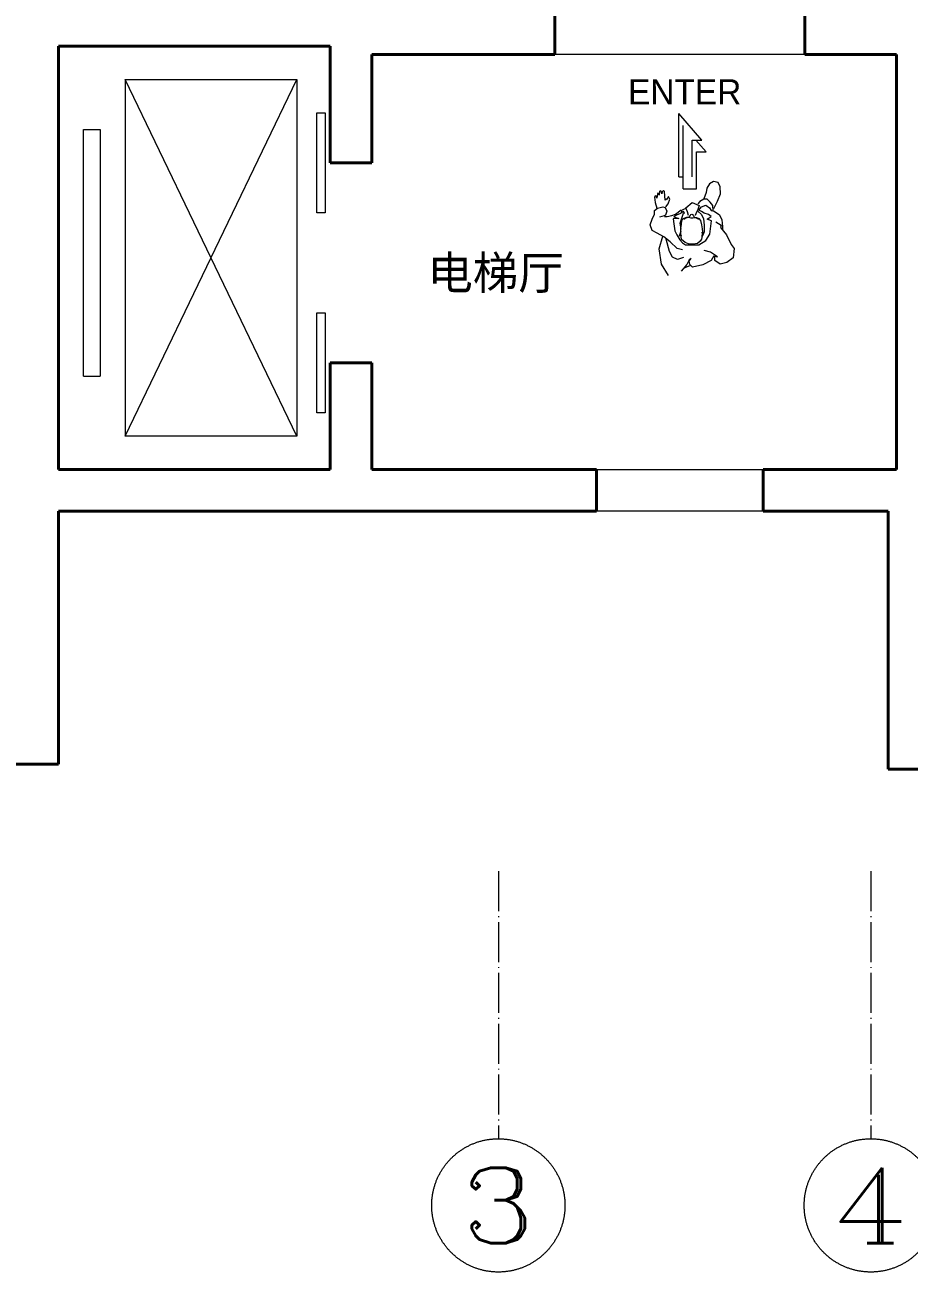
# Model space of a CAD drawing. Header units: millimetres. Extents: x -64529 to 3079702, y -28926 to 77119.
# Drawn here: x -27920 to -22613, y 32510 to 39994 of the extents above; entities that cross this region are included whole.
import ezdxf
from ezdxf.enums import TextEntityAlignment as Align

# ---------------------------------------------------------------- set-up
doc = ezdxf.new("R2010")
doc.units = ezdxf.units.MM
doc.header["$LTSCALE"] = 10
doc.linetypes.add('ACAD_ISO04W100', pattern=[30.5, 24, -3, 0.5, -3])
doc.layers.get('0').update_dxf_attribs({"color": 255})
for name, color, linetype, lineweight in [('1浅浅', 251, 'Continuous', 20), ('A__轴线', 3, 'ACAD_ISO04W100', 0), ('入户小人', 251, 'Continuous', 5)]:
    doc.layers.add(name, color=color, linetype=linetype, lineweight=lineweight)
doc.styles.add('_TCH_AXIS', font='COMPLEX', dxfattribs={"bigfont": 'GBCBIG'})
doc.styles.add('COMPLEX', font='COMPLEX')
doc.styles.get("Standard").update_dxf_attribs({"font": ''})
doc.styles.add('宋体', font='', dxfattribs={"height": 2.5})
doc.styles.get('Standard').set_extended_font_data('SimSun')
doc.styles.get('宋体').set_extended_font_data('SimSun')

# ---------------------------------------------------------------- blocks, each defined once
blk = doc.blocks.new('_AXISO')
blk.add_circle((0, 0), 0.5)
at = {"style": 'COMPLEX', "width": 1.041667}
blk.add_attdef('A', text='', height=0.56, rotation=360, dxfattribs=at).set_placement((0.74875, -0.28), (1.24875, -0.28), align=Align.FIT)
blk = doc.blocks.new('20180421.144813')
at = {"layer": 'A__轴线'}
for p, q in [((13374.5, 2405.4), (13374.5, 800)), ((15610.5, 2405.4), (15610.5, 800))]:
    blk.add_line(p, q, dxfattribs=at)
ref = blk.add_blockref('_AXISO', (13374.5, 400), dxfattribs=dict(at, xscale=800, yscale=800, zscale=800, rotation=179.9999965934954))
ref.add_attrib('A', '3', dxfattribs={"color": 7, "height": 452.5, "rotation": 360, "style": '_TCH_AXIS', "width": 1.5}).set_placement((13148.3, 173.7), (13600.8, 173.7), align=Align.FIT)
ref = blk.add_blockref('_AXISO', (15610.5, 400), dxfattribs=dict(at, xscale=800, yscale=800, zscale=800, rotation=179.9999965934954))
ref.add_attrib('A', '4', dxfattribs={"color": 7, "height": 452.5, "rotation": 360, "style": '_TCH_AXIS', "width": 1.3125}).set_placement((15384.3, 173.7), (15836.8, 173.7), align=Align.FIT)
blk = doc.blocks.new('20180409.201236')
at = {"layer": '入户小人'}
for p, q in [((1727.5, 811.6), (1590.3, 971)), ((1590.3, 590.4), (1590.3, 971)), ((1727.5, 811.6), (1590.3, 971)), ((1590.3, 590.4), (1590.3, 971)), ((1616.9, 519.5), (1616.9, 900.2)), ((1616.9, 519.5), (1616.9, 900.2)), ((1670, 811.6), (1727.5, 811.6)), ((1670, 590.4), (1670, 811.6)), ((1670, 811.6), (1727.5, 811.6)), ((1670, 590.4), (1670, 811.6)), ((1754, 740.8), (1693.1, 811.6)), ((1754, 740.8), (1693.1, 811.6)), ((1696.5, 740.8), (1754, 740.8)), ((1696.5, 519.5), (1696.5, 740.8)), ((1696.5, 740.8), (1754, 740.8)), ((1696.5, 519.5), (1696.5, 740.8)), ((1590.3, 590.4), (1616.9, 590.4)), ((1590.3, 590.4), (1616.9, 590.4)), ((1758.4, 523.9), (1755.3, 497.9)), ((1758.4, 523.9), (1755.3, 497.9)), ((1773.7, 550), (1758.4, 523.9)), ((1773.7, 550), (1758.4, 523.9)), ((1798.1, 563.8), (1773.7, 550)), ((1798.1, 563.8), (1773.7, 550)), ((1825.7, 557.6), (1798.1, 563.8)), ((1825.7, 557.6), (1798.1, 563.8)), ((1837.9, 531.6), (1825.7, 557.6)), ((1837.9, 531.6), (1825.7, 557.6)), ((1839.5, 490.2), (1837.9, 531.6)), ((1839.5, 490.2), (1837.9, 531.6)), ((1447.6, 476.4), (1444.6, 470.3)), ((1447.6, 476.4), (1444.6, 470.3)), ((1444.6, 470.3), (1449.2, 436.6)), ((1444.6, 470.3), (1449.2, 436.6)), ((1453.8, 474.9), (1447.6, 476.4)), ((1453.8, 474.9), (1447.6, 476.4)), ((1458.3, 464.2), (1453.8, 474.9)), ((1458.3, 464.2), (1453.8, 474.9)), ((1462.9, 490.2), (1458.3, 464.2)), ((1462.9, 490.2), (1458.3, 464.2)), ((1464.5, 493.3), (1462.9, 490.2)), ((1464.5, 493.3), (1462.9, 490.2)), ((1470.6, 491.8), (1464.5, 493.3)), ((1470.6, 491.8), (1464.5, 493.3)), ((1472.1, 481), (1470.6, 491.8)), ((1472.1, 481), (1470.6, 491.8)), ((1475.2, 504), (1472.1, 481)), ((1475.2, 504), (1472.1, 481)), ((1478.2, 507.1), (1475.2, 504)), ((1478.2, 507.1), (1475.2, 504)), ((1485.9, 502.5), (1478.2, 507.1)), ((1485.9, 502.5), (1478.2, 507.1)), ((1489, 490.2), (1485.9, 502.5)), ((1489, 490.2), (1485.9, 502.5)), ((1490.5, 500.9), (1489, 490.2)), ((1490.5, 500.9), (1489, 490.2)), ((1498.1, 508.6), (1490.5, 500.9)), ((1498.1, 508.6), (1490.5, 500.9)), ((1504.3, 502.5), (1498.1, 508.6)), ((1504.3, 502.5), (1498.1, 508.6)), ((1508.9, 450.4), (1504.3, 502.5)), ((1508.9, 450.4), (1504.3, 502.5)), ((1518, 458), (1508.9, 450.4)), ((1518, 458), (1508.9, 450.4)), ((1528.8, 473.4), (1518, 458)), ((1528.8, 473.4), (1518, 458)), ((1527.2, 428.9), (1536.4, 458)), ((1527.2, 428.9), (1536.4, 458)), ((1536.4, 458), (1528.8, 473.4)), ((1536.4, 458), (1528.8, 473.4)), ((1616.9, 519.5), (1696.5, 519.5)), ((1616.9, 519.5), (1696.5, 519.5)), ((1740, 456.5), (1717, 442.7)), ((1740, 456.5), (1717, 442.7)), ((1755.3, 497.9), (1740, 459.6)), ((1755.3, 497.9), (1740, 459.6)), ((1759.9, 458), (1740, 456.5)), ((1759.9, 458), (1740, 456.5)), ((1778.3, 439.7), (1759.9, 458)), ((1778.3, 439.7), (1759.9, 458)), ((1822.6, 445.8), (1839.5, 490.2)), ((1822.6, 445.8), (1839.5, 490.2)), ((1444.6, 389.1), (1461.4, 402.9)), ((1444.6, 389.1), (1461.4, 402.9)), ((1444.6, 367.7), (1444.6, 389.1)), ((1444.6, 367.7), (1444.6, 389.1)), ((1449.2, 436.6), (1458.3, 402.9)), ((1449.2, 436.6), (1458.3, 402.9)), ((1461.4, 402.9), (1493.6, 410.6)), ((1461.4, 402.9), (1493.6, 410.6)), ((1493.6, 410.6), (1508.9, 407.5)), ((1493.6, 410.6), (1508.9, 407.5)), ((1508.9, 407.5), (1518, 384.5)), ((1508.9, 407.5), (1518, 384.5)), ((1518, 384.5), (1510.4, 361.5)), ((1518, 384.5), (1510.4, 361.5)), ((1511.9, 412.1), (1527.2, 428.9)), ((1511.9, 412.1), (1527.2, 428.9)), ((1570.1, 367.7), (1603.8, 393.7)), ((1570.1, 367.7), (1603.8, 393.7)), ((1617.5, 383), (1600.7, 370.7)), ((1617.5, 383), (1600.7, 370.7)), ((1603.8, 393.7), (1608.4, 378.4)), ((1603.8, 393.7), (1608.4, 378.4)), ((1611.4, 393.7), (1625.2, 399.8)), ((1611.4, 393.7), (1625.2, 399.8)), ((1625.2, 373.8), (1617.5, 383)), ((1625.2, 373.8), (1617.5, 383)), ((1625.2, 399.8), (1629.8, 401.4)), ((1625.2, 399.8), (1629.8, 401.4)), ((1632.8, 406), (1669.6, 438.1)), ((1632.8, 406), (1669.6, 438.1)), ((1642, 381.5), (1632.8, 406)), ((1642, 381.5), (1632.8, 406)), ((1648.1, 358.5), (1642, 381.5)), ((1648.1, 358.5), (1642, 381.5)), ((1669.6, 438.1), (1712.4, 419.8)), ((1669.6, 438.1), (1712.4, 419.8)), ((1695.6, 379.9), (1687.9, 360)), ((1695.6, 379.9), (1687.9, 360)), ((1704.8, 395.2), (1695.6, 379.9)), ((1704.8, 395.2), (1695.6, 379.9)), ((1717, 442.7), (1704.8, 428.9)), ((1717, 442.7), (1704.8, 428.9)), ((1712.4, 419.8), (1704.8, 395.2)), ((1712.4, 419.8), (1704.8, 395.2)), ((1704.8, 386), (1726.2, 366.1)), ((1704.8, 386), (1726.2, 366.1)), ((1709.4, 390.6), (1726.2, 412.1)), ((1709.4, 390.6), (1726.2, 412.1)), ((1726.2, 383), (1709.4, 390.6)), ((1726.2, 383), (1709.4, 390.6)), ((1726.2, 412.1), (1752.2, 421.3)), ((1726.2, 412.1), (1752.2, 421.3)), ((1741.5, 373.8), (1726.2, 383)), ((1741.5, 373.8), (1726.2, 383)), ((1752.2, 421.3), (1775.2, 406)), ((1752.2, 421.3), (1775.2, 406)), ((1775.2, 406), (1784.4, 389.1)), ((1775.2, 406), (1784.4, 389.1)), ((1793.6, 419.8), (1778.3, 439.7)), ((1793.6, 419.8), (1778.3, 439.7)), ((1784.4, 389.1), (1802.7, 386)), ((1784.4, 389.1), (1802.7, 386)), ((1796.6, 387.6), (1793.6, 419.8)), ((1796.6, 387.6), (1793.6, 419.8)), ((1799.7, 401.4), (1822.6, 445.8)), ((1799.7, 401.4), (1822.6, 445.8)), ((1802.7, 386), (1834.9, 363.1)), ((1802.7, 386), (1834.9, 363.1)), ((1418.6, 303.3), (1429.3, 337)), ((1418.6, 303.3), (1429.3, 337)), ((1429.3, 269.6), (1418.6, 303.3)), ((1429.3, 269.6), (1418.6, 303.3)), ((1429.3, 337), (1444.6, 367.7)), ((1429.3, 337), (1444.6, 367.7)), ((1502.7, 356.9), (1475.2, 349.3)), ((1502.7, 356.9), (1475.2, 349.3)), ((1510.4, 361.5), (1502.7, 356.9)), ((1510.4, 361.5), (1502.7, 356.9)), ((1504.3, 353.9), (1519.6, 353.9)), ((1504.3, 353.9), (1519.6, 353.9)), ((1519.6, 353.9), (1548.7, 360)), ((1519.6, 353.9), (1548.7, 360)), ((1548.7, 360), (1570.1, 367.7)), ((1548.7, 360), (1570.1, 367.7)), ((1590, 341.6), (1556.3, 338.6)), ((1590, 341.6), (1556.3, 338.6)), ((1556.3, 338.6), (1560.9, 309.5)), ((1556.3, 338.6), (1560.9, 309.5)), ((1576.2, 361.5), (1560.9, 350.8)), ((1576.2, 361.5), (1560.9, 350.8)), ((1560.9, 350.8), (1590, 341.6)), ((1560.9, 350.8), (1590, 341.6)), ((1560.9, 309.5), (1567, 268.1)), ((1560.9, 309.5), (1567, 268.1)), ((1600.7, 370.7), (1576.2, 361.5)), ((1600.7, 370.7), (1576.2, 361.5)), ((1599.2, 314), (1611.4, 355.4)), ((1599.2, 314), (1611.4, 355.4)), ((1605.3, 277.3), (1599.2, 314)), ((1605.3, 277.3), (1599.2, 314)), ((1601.5, 281.6), (1606.8, 307.8)), ((1601.5, 281.6), (1606.8, 307.8)), ((1606.8, 307.8), (1609.2, 329.1)), ((1606.8, 307.8), (1609.2, 329.1)), ((1609.2, 329.1), (1614.6, 339.3)), ((1609.2, 329.1), (1614.6, 339.3)), ((1611.4, 355.4), (1619.1, 372.3)), ((1611.4, 355.4), (1619.1, 372.3)), ((1614.6, 339.3), (1622.3, 344.1)), ((1614.6, 339.3), (1622.3, 344.1)), ((1619.1, 372.3), (1625.2, 373.8)), ((1619.1, 372.3), (1625.2, 373.8)), ((1633, 342.7), (1619.4, 334.9)), ((1633, 342.7), (1619.4, 334.9)), ((1622.3, 344.1), (1637.8, 349)), ((1622.3, 344.1), (1637.8, 349)), ((1650.9, 347.5), (1633, 342.7)), ((1650.9, 347.5), (1633, 342.7)), ((1637.8, 349), (1652.4, 349.9)), ((1637.8, 349), (1652.4, 349.9)), ((1664, 344.1), (1650.9, 347.5)), ((1664, 344.1), (1650.9, 347.5)), ((1652.4, 349.9), (1657.7, 358.2)), ((1652.4, 349.9), (1657.7, 358.2)), ((1657.7, 358.2), (1662.5, 365.9)), ((1657.7, 358.2), (1662.5, 365.9)), ((1662.5, 365.9), (1667.4, 367.9)), ((1662.5, 365.9), (1667.4, 367.9)), ((1674.1, 343.6), (1664, 344.1)), ((1674.1, 343.6), (1664, 344.1)), ((1667.4, 367.9), (1672.7, 365)), ((1667.4, 367.9), (1672.7, 365)), ((1672.7, 365), (1678.5, 357.2)), ((1672.7, 365), (1678.5, 357.2)), ((1683.3, 345.1), (1674.1, 343.6)), ((1683.3, 345.1), (1674.1, 343.6)), ((1678.5, 357.2), (1682.4, 349.4)), ((1678.5, 357.2), (1682.4, 349.4)), ((1682.4, 349.4), (1686.7, 349.4)), ((1682.4, 349.4), (1686.7, 349.4)), ((1695.9, 342.7), (1683.3, 345.1)), ((1695.9, 342.7), (1683.3, 345.1)), ((1686.7, 349.4), (1695.9, 348)), ((1686.7, 349.4), (1695.9, 348)), ((1687.9, 360), (1687.9, 358.5)), ((1687.9, 360), (1687.9, 358.5)), ((1695.9, 348), (1710.5, 341.2)), ((1695.9, 348), (1710.5, 341.2)), ((1710, 334.9), (1695.9, 342.7)), ((1710, 334.9), (1695.9, 342.7)), ((1710.5, 341.2), (1721.1, 328.6)), ((1710.5, 341.2), (1721.1, 328.6)), ((1721.1, 328.6), (1726.9, 303.9)), ((1721.1, 328.6), (1726.9, 303.9)), ((1726.2, 366.1), (1738.5, 338.6)), ((1726.2, 366.1), (1738.5, 338.6)), ((1726.9, 303.9), (1731.3, 278.7)), ((1726.9, 303.9), (1731.3, 278.7)), ((1738.5, 338.6), (1743, 300.3)), ((1738.5, 338.6), (1743, 300.3)), ((1767.5, 364.6), (1741.5, 373.8)), ((1767.5, 364.6), (1741.5, 373.8)), ((1743, 300.3), (1743, 262)), ((1743, 300.3), (1743, 262)), ((1759.9, 337), (1784.4, 353.9)), ((1759.9, 337), (1784.4, 353.9)), ((1787.4, 327.8), (1759.9, 337)), ((1787.4, 327.8), (1759.9, 337)), ((1784.4, 353.9), (1767.5, 364.6)), ((1784.4, 353.9), (1767.5, 364.6)), ((1782.8, 295.7), (1787.4, 327.8)), ((1782.8, 295.7), (1787.4, 327.8)), ((1811.9, 321.7), (1844.1, 301.8)), ((1811.9, 321.7), (1844.1, 301.8)), ((1834.9, 363.1), (1848.7, 332.4)), ((1834.9, 363.1), (1848.7, 332.4)), ((1844.1, 301.8), (1841, 286.5)), ((1844.1, 301.8), (1841, 286.5)), ((1848.7, 332.4), (1853.3, 294.1)), ((1848.7, 332.4), (1853.3, 294.1)), ((1459.9, 252.8), (1429.3, 269.6)), ((1459.9, 252.8), (1429.3, 269.6)), ((1499.7, 231.3), (1459.9, 252.8)), ((1499.7, 231.3), (1459.9, 252.8)), ((1472.1, 159.3), (1493.6, 234.4)), ((1472.1, 159.3), (1493.6, 234.4)), ((1537.9, 200.7), (1499.7, 231.3)), ((1537.9, 200.7), (1499.7, 231.3)), ((1567, 268.1), (1577.7, 243.6)), ((1567, 268.1), (1577.7, 243.6)), ((1577.7, 243.6), (1596.1, 212.9)), ((1577.7, 243.6), (1596.1, 212.9)), ((1593.7, 237.5), (1603.4, 266.6)), ((1593.7, 237.5), (1603.4, 266.6)), ((1598.1, 235), (1593.7, 237.5)), ((1598.1, 235), (1593.7, 237.5)), ((1605.4, 238.9), (1598.1, 235)), ((1605.4, 238.9), (1598.1, 235)), ((1603, 249.1), (1601.5, 281.6)), ((1603, 249.1), (1601.5, 281.6)), ((1607.3, 216.1), (1603, 249.1)), ((1607.3, 216.1), (1603, 249.1)), ((1729.8, 238.9), (1726, 217.1)), ((1729.8, 238.9), (1726, 217.1)), ((1726.9, 238.4), (1730.8, 234.6)), ((1726.9, 238.4), (1730.8, 234.6)), ((1731.8, 260.7), (1729.8, 238.9)), ((1731.8, 260.7), (1729.8, 238.9)), ((1730.8, 234.6), (1734.2, 237.5)), ((1730.8, 234.6), (1734.2, 237.5)), ((1731.3, 278.7), (1731.8, 260.7)), ((1731.3, 278.7), (1731.8, 260.7)), ((1734.2, 237.5), (1731.3, 259.8)), ((1734.2, 237.5), (1731.3, 259.8)), ((1743, 262), (1735.4, 242)), ((1743, 262), (1735.4, 242)), ((1752.2, 208.3), (1776.7, 248.2)), ((1752.2, 208.3), (1776.7, 248.2)), ((1776.7, 248.2), (1782.8, 295.7)), ((1776.7, 248.2), (1782.8, 295.7)), ((1841, 286.5), (1876.2, 243.6)), ((1841, 286.5), (1876.2, 243.6)), ((1853.3, 294.1), (1853.3, 271.2)), ((1853.3, 294.1), (1853.3, 271.2)), ((1876.2, 243.6), (1905.3, 185.4)), ((1876.2, 243.6), (1905.3, 185.4)), ((1485.9, 67.4), (1472.1, 159.3)), ((1485.9, 67.4), (1472.1, 159.3)), ((1534.9, 144), (1515, 217.5)), ((1534.9, 144), (1515, 217.5)), ((1580.8, 160.9), (1537.9, 200.7)), ((1580.8, 160.9), (1537.9, 200.7)), ((1612.9, 153.2), (1580.8, 160.9)), ((1612.9, 153.2), (1580.8, 160.9)), ((1596.1, 212.9), (1612.9, 194.6)), ((1596.1, 212.9), (1612.9, 194.6)), ((1627.7, 197.7), (1607.3, 216.1)), ((1627.7, 197.7), (1607.3, 216.1)), ((1612.9, 194.6), (1629.8, 182.3)), ((1612.9, 194.6), (1629.8, 182.3)), ((1648, 189.5), (1627.7, 197.7)), ((1648, 189.5), (1627.7, 197.7)), ((1629.8, 182.3), (1665, 182.3)), ((1629.8, 182.3), (1665, 182.3)), ((1676.6, 188), (1648, 189.5)), ((1676.6, 188), (1648, 189.5)), ((1665, 182.3), (1710.9, 183.8)), ((1665, 182.3), (1710.9, 183.8)), ((1703.2, 191.9), (1676.6, 188)), ((1703.2, 191.9), (1676.6, 188)), ((1718.7, 204.5), (1703.2, 191.9)), ((1718.7, 204.5), (1703.2, 191.9)), ((1710.9, 183.8), (1752.2, 208.3)), ((1710.9, 183.8), (1752.2, 208.3)), ((1726, 217.1), (1718.7, 204.5)), ((1726, 217.1), (1718.7, 204.5)), ((1781.3, 139.4), (1743, 150.1)), ((1781.3, 139.4), (1743, 150.1)), ((1905.3, 185.4), (1922.1, 160.9)), ((1905.3, 185.4), (1922.1, 160.9)), ((1922.1, 160.9), (1916, 105.7)), ((1922.1, 160.9), (1916, 105.7)), ((1553.2, 108.8), (1534.9, 144)), ((1553.2, 108.8), (1534.9, 144)), ((1582.3, 95), (1553.2, 108.8)), ((1582.3, 95), (1553.2, 108.8)), ((1617.5, 107.2), (1582.3, 95)), ((1617.5, 107.2), (1582.3, 95)), ((1652.7, 93.4), (1639, 65.9)), ((1652.7, 93.4), (1639, 65.9)), ((1652.7, 85.8), (1663.5, 101.1)), ((1663.5, 101.1), (1652.7, 93.4)), ((1652.7, 85.8), (1663.5, 101.1)), ((1663.5, 101.1), (1652.7, 93.4)), ((1655.8, 64.3), (1652.7, 85.8)), ((1655.8, 64.3), (1652.7, 85.8)), ((1784.4, 88.9), (1735.4, 62.8)), ((1784.4, 88.9), (1735.4, 62.8)), ((1822.6, 111.8), (1781.3, 139.4)), ((1822.6, 111.8), (1781.3, 139.4)), ((1801.2, 116.4), (1784.4, 88.9)), ((1801.2, 116.4), (1784.4, 88.9)), ((1807.3, 88.9), (1805.8, 114.9)), ((1805.8, 114.9), (1822.6, 111.8)), ((1807.3, 88.9), (1805.8, 114.9)), ((1805.8, 114.9), (1822.6, 111.8)), ((1837.9, 67.4), (1807.3, 88.9)), ((1837.9, 67.4), (1807.3, 88.9)), ((1879.3, 78.1), (1837.9, 67.4)), ((1879.3, 78.1), (1837.9, 67.4)), ((1916, 105.7), (1879.3, 78.1)), ((1916, 105.7), (1879.3, 78.1)), ((1528.8, 0), (1485.9, 67.4)), ((1528.8, 0), (1485.9, 67.4)), ((1639, 65.9), (1605.3, 26)), ((1639, 65.9), (1605.3, 26)), ((1657.3, 56.7), (1620.6, 42.9)), ((1657.3, 56.7), (1620.6, 42.9)), ((1672.6, 49), (1655.8, 64.3)), ((1672.6, 49), (1655.8, 64.3)), ((1735.4, 62.8), (1672.6, 49)), ((1735.4, 62.8), (1672.6, 49))]:
    blk.add_line(p, q, dxfattribs=at)
at = {"layer": '入户小人', "insert": (1965.4, 1026.5), "char_height": 150, "width": 1965.401, "attachment_point": 9}
blk.add_mtext('\\fﾺￚￌﾣﾤ|b0|i0|c134|p2;ENTER', dxfattribs=at)

msp = doc.modelspace()

# ---------------------------------------------------------------- linework, layer by layer
at = {"layer": '1浅浅', "lineweight": 40}
for p, q in [((-24738.3, 40067.2), (-24738.3, 39817.2)), ((-24738.3, 40067.2), (-24738.3, 39817.2)), ((-23238.3, 40067.2), (-23238.3, 39817.2)), ((-23238.3, 40067.2), (-23238.3, 39817.2)), ((-27718.3, 39867.2), (-27718.3, 37327.2)), ((-27718.3, 39867.2), (-26088.3, 39867.2)), ((-26088.3, 39867.2), (-26088.3, 39167.2)), ((-25838.3, 39817.2), (-24738.3, 39817.2)), ((-25838.3, 39817.2), (-25838.3, 39167.2)), ((-23238.3, 39817.2), (-22688.3, 39817.2)), ((-22688.3, 39817.2), (-22688.3, 37327.2)), ((-26088.3, 39167.2), (-25838.3, 39167.2)), ((-26088.3, 37967.2), (-25838.3, 37967.2)), ((-26088.3, 37967.2), (-26088.3, 37327.2)), ((-25838.3, 37967.2), (-25838.3, 37327.2)), ((-27718.3, 37327.2), (-26088.3, 37327.2)), ((-25838.3, 37327.2), (-24488.3, 37327.2)), ((-24488.3, 37327.2), (-24488.3, 37077.2)), ((-24488.3, 37327.2), (-24488.3, 37077.2)), ((-23488.3, 37327.2), (-22688.3, 37327.2)), ((-23488.3, 37327.2), (-23488.3, 37077.2)), ((-27718.3, 37077.2), (-24488.3, 37077.2)), ((-27718.3, 37077.2), (-27718.3, 35557.2)), ((-23488.3, 37077.2), (-22738.3, 37077.2)), ((-22738.3, 37077.2), (-22738.3, 35527.2)), ((-35478.3, 35557.2), (-27718.3, 35557.2)), ((-35478.3, 35557.2), (-27718.3, 35557.2)), ((-22738.3, 35527.2), (-19028.3, 35527.2))]:
    msp.add_line(p, q, dxfattribs=at)
at = {"layer": '1浅浅', "lineweight": 5}
for p, q in [((-27318.3, 37527.2), (-26288.3, 39667.2)), ((-27318.3, 37527.2), (-26288.3, 39667.2)), ((-27318.3, 39667.2), (-27318.3, 37527.2)), ((-27318.3, 37527.2), (-26288.3, 39667.2)), ((-26288.3, 37527.2), (-27318.3, 39667.2)), ((-27568.3, 39367.2), (-27468.3, 39367.2)), ((-27568.3, 37886.3), (-27468.3, 37886.3))]:
    msp.add_line(p, q, dxfattribs=at)
at = {"layer": '1浅浅', "ltscale": 0.5}
for points in [[(-24738.3, 40067.2), (-23238.3, 40067.2), (-23238.3, 39817.2), (-24738.3, 39817.2)], [(-24488.3, 37327.2), (-23488.3, 37327.2), (-23488.3, 37077.2), (-24488.3, 37077.2)]]:
    msp.add_lwpolyline(points, close=True, dxfattribs=at)
at = {"layer": '1浅浅', "lineweight": 5}
for points in [[(-27318.3, 39667.2), (-26288.3, 39667.2), (-26288.3, 37527.2), (-27318.3, 37527.2)], [(-27568.3, 37886.3), (-27568.3, 39367.2)], [(-27468.3, 39367.2), (-27468.3, 37886.3)]]:
    msp.add_lwpolyline(points, dxfattribs=at)
at = {"layer": '1浅浅', "lineweight": 15}
for points in [[(-26168.3, 39467.2), (-26118.3, 39467.2), (-26118.3, 38867.2), (-26168.3, 38867.2)], [(-26168.3, 38267.2), (-26118.3, 38267.2), (-26118.3, 37667.2), (-26168.3, 37667.2)]]:
    msp.add_lwpolyline(points, close=True, dxfattribs=at)

# ---------------------------------------------------------------- block references
at = {"layer": '1浅浅'}
for name, p in [('20180421.144813', (-38452.8, 32510.2)), ('20180409.201236', (-25585.2, 38491.4))]:
    msp.add_blockref(name, p, dxfattribs=at)

# ---------------------------------------------------------------- texts
at = {"layer": '1浅浅', "lineweight": 5, "style": '宋体'}
msp.add_text('电梯厅', height=200, dxfattribs=at).set_placement((-25504.4, 38407.1))

doc.saveas('drawing.dxf')
